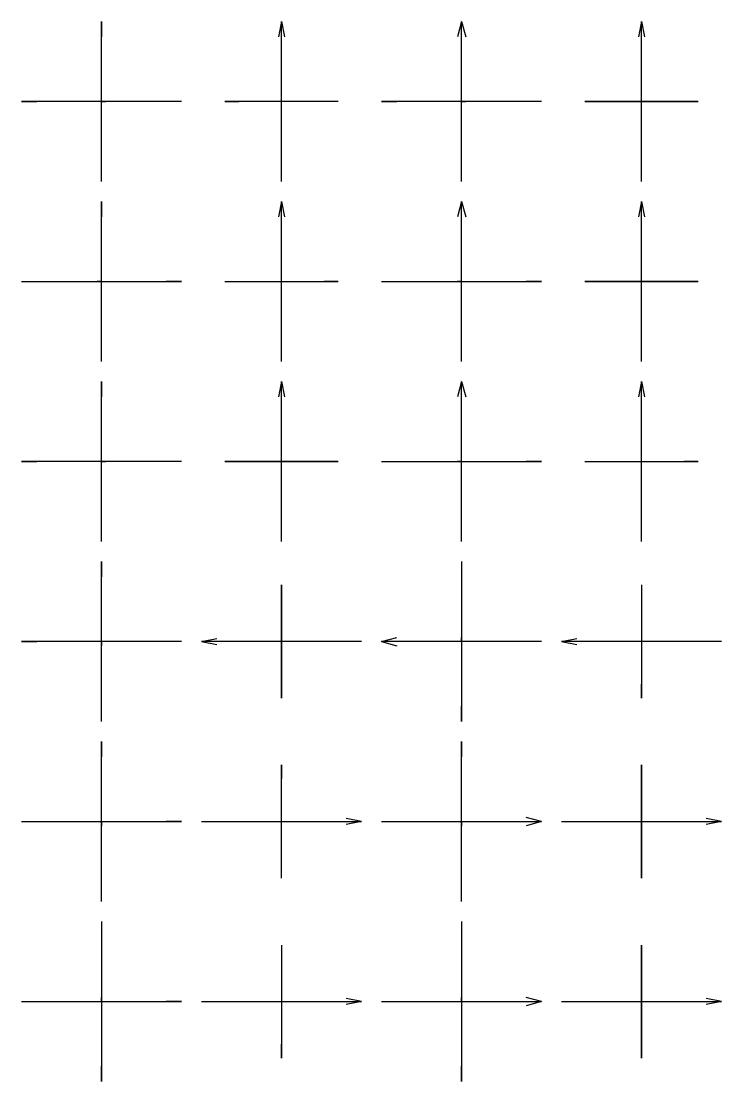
# Model space of a CAD drawing. Header units: metres. Extents: x -2 to 34, y -3 to 106.
# Drawn here: x -2 to 15.75, y 20.25 to 47 of the extents above; entities that cross this region are included whole.
import ezdxf

# ---------------------------------------------------------------- set-up
doc = ezdxf.new("R2010")
doc.units = ezdxf.units.M
for name, color, linetype in [('ARROWS', 7, 'Continuous'), ('CONFIG', 7, 'Continuous'), ('EXPLODE', 7, 'Continuous')]:
    doc.layers.add(name, color=color, linetype=linetype)
doc.styles.add('CONFIG', font='OpenSansCondensed-Light.ttf')

# ---------------------------------------------------------------- blocks, each defined once
blk = doc.blocks.new('BASE')
at = {"layer": 'ARROWS', "color": 3}
for p, q in [((0, 2), (-0.104, 1.614)), ((0, -2), (0, 2)), ((0, 2), (0.104, 1.614))]:
    blk.add_line(p, q, dxfattribs=at)
at = {"layer": 'ARROWS', "color": 1}
for p, q in [((-2, 0), (2, 0)), ((2, 0), (1.614, 0.104)), ((2, 0), (1.614, -0.104))]:
    blk.add_line(p, q, dxfattribs=at)
at = {"layer": 'ARROWS', "color": 5}
for p, q in [((0, 0, 2), (0, 0.104, 1.614)), ((0, 0, -2), (0, 0, 2)), ((0, 0, 2), (0, -0.104, 1.614))]:
    blk.add_line(p, q, dxfattribs=at)
at = {"style": 'CONFIG'}
for tag, p in [('EXTRUSION', (-1.8, 0.8)), ('SCALE', (-1.8, 0.5)), ('ROTATION', (-1.8, 0.2))]:
    blk.add_attdef(tag, p, '', height=0.2, dxfattribs=at)

msp = doc.modelspace()

# ---------------------------------------------------------------- linework, layer by layer
at = {"layer": 'EXPLODE', "color": 6}
for p, q in [((0, 43), (0, 47)), ((0, 47), (0, 46.614, -0.104)), ((0, 47), (0, 46.614, 0.104)), ((4.5, 47), (4.427, 46.614, -0.073)), ((4.5, 43), (4.5, 47)), ((4.5, 47), (4.573, 46.614, 0.073)), ((9, 47), (8.896, 46.614)), ((9, 43), (9, 47)), ((9, 47), (9.104, 46.614)), ((13.5, 47), (13.427, 46.614, 0.073)), ((13.5, 43), (13.5, 47)), ((13.5, 47), (13.573, 46.614, -0.073)), ((2, 45), (-2, 45)), ((-2, 45), (-1.614, 45, -0.104)), ((-2, 45), (-1.614, 45, 0.104)), ((0, 45, -2), (-0.104, 45, -1.614)), ((0, 45, 2), (0, 45, -2)), ((0, 45, -2), (0.104, 45, -1.614)), ((5.914, 45, -1.414), (3.086, 45, 1.414)), ((3.086, 45, 1.414), (3.286, 45, 1.068)), ((3.086, 45, 1.414), (3.432, 45, 1.214)), ((5.914, 45, 1.414), (3.086, 45, -1.414)), ((3.086, 45, -1.414), (3.432, 45, -1.214)), ((3.086, 45, -1.414), (3.286, 45, -1.068)), ((11, 45), (7, 45)), ((7, 45), (7.386, 45, -0.104)), ((7, 45), (7.386, 45, 0.104)), ((9, 45, 2), (8.896, 45, 1.614)), ((9, 45, -2), (9, 45, 2)), ((9, 45, 2), (9.104, 45, 1.614)), ((12.086, 45, -1.414), (14.914, 45, 1.414)), ((14.914, 45, -1.414), (12.086, 45, 1.414)), ((12.086, 45, 1.414), (12.286, 45, 1.068)), ((12.086, 45, 1.414), (12.432, 45, 1.214)), ((14.914, 45, 1.414), (14.568, 45, 1.214)), ((14.914, 45, 1.414), (14.714, 45, 1.068)), ((0, 38.5), (0, 42.5)), ((0, 42.5), (0, 42.114, 0.104)), ((0, 42.5), (0, 42.114, -0.104)), ((4.5, 42.5), (4.427, 42.114, -0.073)), ((4.5, 38.5), (4.5, 42.5)), ((4.5, 42.5), (4.573, 42.114, 0.073)), ((9, 42.5), (8.896, 42.114)), ((9, 38.5), (9, 42.5)), ((9, 42.5), (9.104, 42.114)), ((13.5, 42.5), (13.427, 42.114, 0.073)), ((13.5, 38.5), (13.5, 42.5)), ((13.5, 42.5), (13.573, 42.114, -0.073)), ((-2, 40.5), (2, 40.5)), ((0, 40.5, 2), (-0.104, 40.5, 1.614)), ((0, 40.5, -2), (0, 40.5, 2)), ((0, 40.5, 2), (0.104, 40.5, 1.614)), ((2, 40.5), (1.614, 40.5, 0.104)), ((2, 40.5), (1.614, 40.5, -0.104)), ((3.086, 40.5, 1.414), (5.914, 40.5, -1.414)), ((3.086, 40.5, -1.414), (5.914, 40.5, 1.414)), ((5.914, 40.5, -1.414), (5.568, 40.5, -1.214)), ((5.914, 40.5, 1.414), (5.568, 40.5, 1.214)), ((5.914, 40.5, -1.414), (5.714, 40.5, -1.068)), ((5.914, 40.5, 1.414), (5.714, 40.5, 1.068)), ((7, 40.5), (11, 40.5)), ((9, 40.5, -2), (8.896, 40.5, -1.614)), ((9, 40.5, 2), (9, 40.5, -2)), ((9, 40.5, -2), (9.104, 40.5, -1.614)), ((11, 40.5), (10.614, 40.5, 0.104)), ((11, 40.5), (10.614, 40.5, -0.104)), ((14.914, 40.5, 1.414), (12.086, 40.5, -1.414)), ((12.086, 40.5, -1.414), (12.432, 40.5, -1.214)), ((12.086, 40.5, -1.414), (12.286, 40.5, -1.068)), ((12.086, 40.5, 1.414), (14.914, 40.5, -1.414)), ((14.914, 40.5, -1.414), (14.568, 40.5, -1.214)), ((14.914, 40.5, -1.414), (14.714, 40.5, -1.068)), ((0, 34), (0, 38)), ((0, 38), (0, 37.614, 0.104)), ((0, 38), (0, 37.614, -0.104)), ((4.5, 38), (4.427, 37.614, -0.073)), ((4.5, 34), (4.5, 38)), ((4.5, 38), (4.573, 37.614, 0.073)), ((9, 38), (8.896, 37.614)), ((9, 34), (9, 38)), ((9, 38), (9.104, 37.614)), ((13.5, 38), (13.427, 37.614, 0.073)), ((13.5, 34), (13.5, 38)), ((13.5, 38), (13.573, 37.614, -0.073)), ((2, 36), (-2, 36)), ((-2, 36), (-1.614, 36, 0.104)), ((-2, 36), (-1.614, 36, -0.104)), ((0, 36, 2), (-0.104, 36, 1.614)), ((0, 36, -2), (0, 36, 2)), ((0, 36, 2), (0.104, 36, 1.614)), ((5.914, 36, -1.414), (3.086, 36, 1.414)), ((3.086, 36, 1.414), (3.432, 36, 1.214)), ((3.086, 36, 1.414), (3.286, 36, 1.068)), ((3.086, 36, -1.414), (5.914, 36, 1.414)), ((5.914, 36, 1.414), (5.568, 36, 1.214)), ((5.914, 36, 1.414), (5.714, 36, 1.068)), ((7, 36), (11, 36)), ((9, 36, 2), (8.896, 36, 1.614)), ((9, 36, -2), (9, 36, 2)), ((9, 36, 2), (9.104, 36, 1.614)), ((11, 36), (10.614, 36, -0.104)), ((11, 36), (10.614, 36, 0.104)), ((12.086, 36, -1.414), (14.914, 36, 1.414)), ((12.086, 36, 1.414), (14.914, 36, -1.414)), ((14.914, 36, 1.414), (14.568, 36, 1.214)), ((14.914, 36, -1.414), (14.568, 36, -1.214)), ((14.914, 36, 1.414), (14.714, 36, 1.068)), ((14.914, 36, -1.414), (14.714, 36, -1.068)), ((0, 29.5), (0, 33.5)), ((0, 33.5), (0, 33.114, 0.104)), ((0, 33.5), (0, 33.114, -0.104)), ((9, 33.5), (9, 29.5)), ((4.5, 30.086, -1.414), (4.5, 32.914, 1.414)), ((4.5, 32.914, 1.414), (4.5, 32.568, 1.214)), ((4.5, 32.914, 1.414), (4.5, 32.714, 1.068)), ((4.5, 32.914, -1.414), (4.5, 30.086, 1.414)), ((13.5, 32.914, -1.414), (13.5, 30.086, 1.414)), ((13.5, 32.914, 1.414), (13.5, 30.086, -1.414)), ((0, 31.5, 2), (0, 31.604, 1.614)), ((2.5, 31.5), (2.886, 31.573, -0.073)), ((7, 31.5), (7.386, 31.604)), ((9, 31.5, 2), (9, 31.604, 1.614)), ((11.5, 31.5), (11.886, 31.573, 0.073)), ((2, 31.5), (-2, 31.5)), ((-2, 31.5), (-1.614, 31.5, 0.104)), ((-2, 31.5), (-1.614, 31.5, -0.104)), ((0, 31.5, -2), (0, 31.5, 2)), ((0, 31.5, 2), (0, 31.396, 1.614)), ((6.5, 31.5), (2.5, 31.5)), ((2.5, 31.5), (2.886, 31.427, 0.073)), ((11, 31.5), (7, 31.5)), ((7, 31.5), (7.386, 31.396)), ((9, 31.5, -2), (9, 31.5, 2)), ((9, 31.5, 2), (9, 31.396, 1.614)), ((15.5, 31.5), (11.5, 31.5)), ((11.5, 31.5), (11.886, 31.427, -0.073)), ((4.5, 30.086, 1.414), (4.5, 30.432, 1.214)), ((4.5, 30.086, 1.414), (4.5, 30.286, 1.068)), ((13.5, 30.086, 1.414), (13.5, 30.432, 1.214)), ((13.5, 30.086, -1.414), (13.5, 30.432, -1.214)), ((13.5, 30.086, 1.414), (13.5, 30.286, 1.068)), ((13.5, 30.086, -1.414), (13.5, 30.286, -1.068)), ((9, 29.5), (9, 29.886, -0.104)), ((9, 29.5), (9, 29.886, 0.104)), ((0, 25), (0, 29)), ((0, 29), (0, 28.614, -0.104)), ((0, 29), (0, 28.614, 0.104)), ((9, 25), (9, 29)), ((9, 29), (9, 28.614, -0.104)), ((9, 29), (9, 28.614, 0.104)), ((4.5, 25.586, -1.414), (4.5, 28.414, 1.414)), ((4.5, 28.414, 1.414), (4.5, 28.214, 1.068)), ((4.5, 28.414, 1.414), (4.5, 28.068, 1.214)), ((4.5, 25.586, 1.414), (4.5, 28.414, -1.414)), ((4.5, 28.414, -1.414), (4.5, 28.068, -1.214)), ((4.5, 28.414, -1.414), (4.5, 28.214, -1.068)), ((13.5, 28.414, -1.414), (13.5, 25.586, 1.414)), ((13.5, 25.586, -1.414), (13.5, 28.414, 1.414)), ((13.5, 28.414, 1.414), (13.5, 28.214, 1.068)), ((13.5, 28.414, 1.414), (13.5, 28.068, 1.214)), ((0, 27, -2), (0, 27.104, -1.614)), ((6.5, 27), (6.114, 27.073, -0.073)), ((9, 27, 2), (9, 27.104, 1.614)), ((11, 27), (10.614, 27.104)), ((15.5, 27), (15.114, 27.073, 0.073)), ((-2, 27), (2, 27)), ((0, 27, 2), (0, 27, -2)), ((0, 27, -2), (0, 26.896, -1.614)), ((2, 27), (1.614, 27, -0.104)), ((2, 27), (1.614, 27, 0.104)), ((2.5, 27), (6.5, 27)), ((6.5, 27), (6.114, 26.927, 0.073)), ((7, 27), (11, 27)), ((9, 27, -2), (9, 27, 2)), ((9, 27, 2), (9, 26.896, 1.614)), ((11, 27), (10.614, 26.896)), ((11.5, 27), (15.5, 27)), ((15.5, 27), (15.114, 26.927, -0.073)), ((13.5, 25.586, 1.414), (13.5, 25.932, 1.214)), ((13.5, 25.586, 1.414), (13.5, 25.786, 1.068)), ((0, 24.5), (0, 20.5)), ((9, 24.5), (9, 20.5)), ((4.5, 23.914, 1.414), (4.5, 21.086, -1.414)), ((4.5, 23.914, -1.414), (4.5, 21.086, 1.414)), ((13.5, 21.086, 1.414), (13.5, 23.914, -1.414)), ((13.5, 23.914, -1.414), (13.5, 23.568, -1.214)), ((13.5, 23.914, -1.414), (13.5, 23.714, -1.068)), ((13.5, 23.914, 1.414), (13.5, 21.086, -1.414)), ((-2, 22.5), (2, 22.5)), ((0, 22.5, 2), (0, 22.604, 1.614)), ((0, 22.5, -2), (0, 22.5, 2)), ((0, 22.5, 2), (0, 22.396, 1.614)), ((2, 22.5), (1.614, 22.5, 0.104)), ((2, 22.5), (1.614, 22.5, -0.104)), ((2.5, 22.5), (6.5, 22.5)), ((6.5, 22.5), (6.114, 22.573, -0.073)), ((6.5, 22.5), (6.114, 22.427, 0.073)), ((7, 22.5), (11, 22.5)), ((9, 22.5, -2), (9, 22.604, -1.614)), ((9, 22.5, 2), (9, 22.5, -2)), ((9, 22.5, -2), (9, 22.396, -1.614)), ((11, 22.5), (10.614, 22.604)), ((11, 22.5), (10.614, 22.396)), ((11.5, 22.5), (15.5, 22.5)), ((15.5, 22.5), (15.114, 22.573, 0.073)), ((15.5, 22.5), (15.114, 22.427, -0.073)), ((4.5, 21.086, -1.414), (4.5, 21.432, -1.214)), ((4.5, 21.086, 1.414), (4.5, 21.432, 1.214)), ((13.5, 21.086, -1.414), (13.5, 21.432, -1.214)), ((4.5, 21.086, -1.414), (4.5, 21.286, -1.068)), ((4.5, 21.086, 1.414), (4.5, 21.286, 1.068)), ((13.5, 21.086, -1.414), (13.5, 21.286, -1.068)), ((0, 20.5), (0, 20.886, 0.104)), ((0, 20.5), (0, 20.886, -0.104)), ((9, 20.5), (9, 20.886, 0.104)), ((9, 20.5), (9, 20.886, -0.104))]:
    msp.add_line(p, q, dxfattribs=at)

# ---------------------------------------------------------------- block references
at = {"layer": 'CONFIG', "extrusion": (0, 1, 0)}
ref = msp.add_blockref('BASE', (0, 0, 45), dxfattribs=dict(at, yscale=-1))
ref.add_attrib('ROTATION', 'Rotation: 0.00 deg', (1.8, -0.2, -45), dxfattribs={"layer": '0', "extrusion": (0, -1, 0), "height": 0.2, "rotation": 180, "style": 'CONFIG'})
ref.add_attrib('SCALE', 'Scale: x=1.0  y=-1.0  z=1.0', (1.8, -0.5, -45), dxfattribs={"layer": '0', "extrusion": (0, -1, 0), "height": 0.2, "rotation": 180, "style": 'CONFIG'})
ref.add_attrib('EXTRUSION', 'Extrusion: (0.0, 1.0, 0.0)', (1.8, -0.8, -45), dxfattribs={"layer": '0', "extrusion": (0, -1, 0), "height": 0.2, "rotation": 180, "style": 'CONFIG'})
ref = msp.add_blockref('BASE', (-4.5, 0, 45), dxfattribs=dict(at, yscale=-1, rotation=45))
ref.add_attrib('ROTATION', 'Rotation: 45.00 deg', (5.631, -1.414, -45), dxfattribs={"layer": '0', "extrusion": (0, -1, 0), "height": 0.2, "rotation": 135, "style": 'CONFIG'})
ref.add_attrib('SCALE', 'Scale: x=1.0  y=-1.0  z=1.0', (5.419, -1.626, -45), dxfattribs={"layer": '0', "extrusion": (0, -1, 0), "height": 0.2, "rotation": 135, "style": 'CONFIG'})
ref.add_attrib('EXTRUSION', 'Extrusion: (0.0, 1.0, 0.0)', (5.207, -1.838, -45), dxfattribs={"layer": '0', "extrusion": (0, -1, 0), "height": 0.2, "rotation": 135, "style": 'CONFIG'})
ref = msp.add_blockref('BASE', (-9, 0, 45), dxfattribs=dict(at, yscale=-1, rotation=90))
ref.add_attrib('ROTATION', 'Rotation: 90.00 deg', (8.8, -1.8, -45), dxfattribs={"layer": '0', "extrusion": (0, -1, 0), "height": 0.2, "rotation": 90, "style": 'CONFIG'})
ref.add_attrib('SCALE', 'Scale: x=1.0  y=-1.0  z=1.0', (8.5, -1.8, -45), dxfattribs={"layer": '0', "extrusion": (0, -1, 0), "height": 0.2, "rotation": 90, "style": 'CONFIG'})
ref.add_attrib('EXTRUSION', 'Extrusion: (0.0, 1.0, 0.0)', (8.2, -1.8, -45), dxfattribs={"layer": '0', "extrusion": (0, -1, 0), "height": 0.2, "rotation": 90, "style": 'CONFIG'})
ref = msp.add_blockref('BASE', (-13.5, 0, 45), dxfattribs=dict(at, yscale=-1, rotation=135))
ref.add_attrib('ROTATION', 'Rotation: 135.00 deg', (12.086, -1.131, -45), dxfattribs={"layer": '0', "extrusion": (0, -1, 0), "height": 0.2, "rotation": 45, "style": 'CONFIG'})
ref.add_attrib('SCALE', 'Scale: x=1.0  y=-1.0  z=1.0', (11.874, -0.919, -45), dxfattribs={"layer": '0', "extrusion": (0, -1, 0), "height": 0.2, "rotation": 45, "style": 'CONFIG'})
ref.add_attrib('EXTRUSION', 'Extrusion: (0.0, 1.0, 0.0)', (11.662, -0.707, -45), dxfattribs={"layer": '0', "extrusion": (0, -1, 0), "height": 0.2, "rotation": 45, "style": 'CONFIG'})
ref = msp.add_blockref('BASE', (0, 0, 40.5), dxfattribs=dict(at, xscale=-1))
ref.add_attrib('ROTATION', 'Rotation: 0.00 deg', (-1.8, 0.2, -40.5), dxfattribs={"layer": '0', "extrusion": (0, -1, 0), "height": 0.2, "style": 'CONFIG'})
ref.add_attrib('SCALE', 'Scale: x=-1.0  y=1.0  z=1.0', (-1.8, 0.5, -40.5), dxfattribs={"layer": '0', "extrusion": (0, -1, 0), "height": 0.2, "style": 'CONFIG'})
ref.add_attrib('EXTRUSION', 'Extrusion: (0.0, 1.0, 0.0)', (-1.8, 0.8, -40.5), dxfattribs={"layer": '0', "extrusion": (0, -1, 0), "height": 0.2, "style": 'CONFIG'})
ref = msp.add_blockref('BASE', (-4.5, 0, 40.5), dxfattribs=dict(at, xscale=-1, rotation=45))
ref.add_attrib('ROTATION', 'Rotation: 45.00 deg', (3.369, 1.414, -40.5), dxfattribs={"layer": '0', "extrusion": (0, -1, 0), "height": 0.2, "rotation": -45, "style": 'CONFIG'})
ref.add_attrib('SCALE', 'Scale: x=-1.0  y=1.0  z=1.0', (3.581, 1.626, -40.5), dxfattribs={"layer": '0', "extrusion": (0, -1, 0), "height": 0.2, "rotation": -45, "style": 'CONFIG'})
ref.add_attrib('EXTRUSION', 'Extrusion: (0.0, 1.0, 0.0)', (3.793, 1.838, -40.5), dxfattribs={"layer": '0', "extrusion": (0, -1, 0), "height": 0.2, "rotation": -45, "style": 'CONFIG'})
ref = msp.add_blockref('BASE', (-9, 0, 40.5), dxfattribs=dict(at, xscale=-1, rotation=90))
ref.add_attrib('ROTATION', 'Rotation: 90.00 deg', (9.2, 1.8, -40.5), dxfattribs={"layer": '0', "extrusion": (0, -1, 0), "height": 0.2, "rotation": -90, "style": 'CONFIG'})
ref.add_attrib('SCALE', 'Scale: x=-1.0  y=1.0  z=1.0', (9.5, 1.8, -40.5), dxfattribs={"layer": '0', "extrusion": (0, -1, 0), "height": 0.2, "rotation": -90, "style": 'CONFIG'})
ref.add_attrib('EXTRUSION', 'Extrusion: (0.0, 1.0, 0.0)', (9.8, 1.8, -40.5), dxfattribs={"layer": '0', "extrusion": (0, -1, 0), "height": 0.2, "rotation": -90, "style": 'CONFIG'})
ref = msp.add_blockref('BASE', (-13.5, 0, 40.5), dxfattribs=dict(at, xscale=-1, rotation=135))
ref.add_attrib('ROTATION', 'Rotation: 135.00 deg', (14.914, 1.131, -40.5), dxfattribs={"layer": '0', "extrusion": (0, -1, 0), "height": 0.2, "rotation": -135, "style": 'CONFIG'})
ref.add_attrib('SCALE', 'Scale: x=-1.0  y=1.0  z=1.0', (15.126, 0.919, -40.5), dxfattribs={"layer": '0', "extrusion": (0, -1, 0), "height": 0.2, "rotation": -135, "style": 'CONFIG'})
ref.add_attrib('EXTRUSION', 'Extrusion: (0.0, 1.0, 0.0)', (15.338, 0.707, -40.5), dxfattribs={"layer": '0', "extrusion": (0, -1, 0), "height": 0.2, "rotation": -135, "style": 'CONFIG'})
ref = msp.add_blockref('BASE', (0, 0, 36), dxfattribs=at)
ref.add_attrib('ROTATION', 'Rotation: 0.00 deg', (-1.8, 0.2, 36), dxfattribs={"layer": '0', "extrusion": (0, 1, 0), "height": 0.2, "style": 'CONFIG'})
ref.add_attrib('SCALE', 'Scale: x=1.0  y=1.0  z=1.0', (-1.8, 0.5, 36), dxfattribs={"layer": '0', "extrusion": (0, 1, 0), "height": 0.2, "style": 'CONFIG'})
ref.add_attrib('EXTRUSION', 'Extrusion: (0.0, 1.0, 0.0)', (-1.8, 0.8, 36), dxfattribs={"layer": '0', "extrusion": (0, 1, 0), "height": 0.2, "style": 'CONFIG'})
ref = msp.add_blockref('BASE', (-4.5, 0, 36), dxfattribs=dict(at, rotation=45))
ref.add_attrib('ROTATION', 'Rotation: 45.00 deg', (-5.914, -1.131, 36), dxfattribs={"layer": '0', "extrusion": (0, 1, 0), "height": 0.2, "rotation": 45, "style": 'CONFIG'})
ref.add_attrib('SCALE', 'Scale: x=1.0  y=1.0  z=1.0', (-6.126, -0.919, 36), dxfattribs={"layer": '0', "extrusion": (0, 1, 0), "height": 0.2, "rotation": 45, "style": 'CONFIG'})
ref.add_attrib('EXTRUSION', 'Extrusion: (0.0, 1.0, 0.0)', (-6.338, -0.707, 36), dxfattribs={"layer": '0', "extrusion": (0, 1, 0), "height": 0.2, "rotation": 45, "style": 'CONFIG'})
ref = msp.add_blockref('BASE', (-9, 0, 36), dxfattribs=dict(at, rotation=90))
ref.add_attrib('ROTATION', 'Rotation: 90.00 deg', (-9.2, -1.8, 36), dxfattribs={"layer": '0', "extrusion": (0, 1, 0), "height": 0.2, "rotation": 90, "style": 'CONFIG'})
ref.add_attrib('SCALE', 'Scale: x=1.0  y=1.0  z=1.0', (-9.5, -1.8, 36), dxfattribs={"layer": '0', "extrusion": (0, 1, 0), "height": 0.2, "rotation": 90, "style": 'CONFIG'})
ref.add_attrib('EXTRUSION', 'Extrusion: (0.0, 1.0, 0.0)', (-9.8, -1.8, 36), dxfattribs={"layer": '0', "extrusion": (0, 1, 0), "height": 0.2, "rotation": 90, "style": 'CONFIG'})
ref = msp.add_blockref('BASE', (-13.5, 0, 36), dxfattribs=dict(at, rotation=135))
ref.add_attrib('ROTATION', 'Rotation: 135.00 deg', (-12.369, -1.414, 36), dxfattribs={"layer": '0', "extrusion": (0, 1, 0), "height": 0.2, "rotation": 135, "style": 'CONFIG'})
ref.add_attrib('SCALE', 'Scale: x=1.0  y=1.0  z=1.0', (-12.581, -1.626, 36), dxfattribs={"layer": '0', "extrusion": (0, 1, 0), "height": 0.2, "rotation": 135, "style": 'CONFIG'})
ref.add_attrib('EXTRUSION', 'Extrusion: (0.0, 1.0, 0.0)', (-12.793, -1.838, 36), dxfattribs={"layer": '0', "extrusion": (0, 1, 0), "height": 0.2, "rotation": 135, "style": 'CONFIG'})
at = {"layer": 'CONFIG', "extrusion": (1, 0, 0)}
ref = msp.add_blockref('BASE', (31.5, 0, 4.5), dxfattribs=dict(at, zscale=-1, rotation=45))
ref.add_attrib('ROTATION', 'Rotation: 45.00 deg', (30.086, -1.131, 4.5), dxfattribs={"layer": '0', "extrusion": (1, 0, 0), "height": 0.2, "rotation": 45, "style": 'CONFIG'})
ref.add_attrib('SCALE', 'Scale: x=1.0  y=1.0  z=-1.0', (29.874, -0.919, 4.5), dxfattribs={"layer": '0', "extrusion": (1, 0, 0), "height": 0.2, "rotation": 45, "style": 'CONFIG'})
ref.add_attrib('EXTRUSION', 'Extrusion: (1.0, 0.0, 0.0)', (29.662, -0.707, 4.5), dxfattribs={"layer": '0', "extrusion": (1, 0, 0), "height": 0.2, "rotation": 45, "style": 'CONFIG'})
ref = msp.add_blockref('BASE', (31.5, 0, 13.5), dxfattribs=dict(at, zscale=-1, rotation=135))
ref.add_attrib('ROTATION', 'Rotation: 135.00 deg', (32.631, -1.414, 13.5), dxfattribs={"layer": '0', "extrusion": (1, 0, 0), "height": 0.2, "rotation": 135, "style": 'CONFIG'})
ref.add_attrib('SCALE', 'Scale: x=1.0  y=1.0  z=-1.0', (32.419, -1.626, 13.5), dxfattribs={"layer": '0', "extrusion": (1, 0, 0), "height": 0.2, "rotation": 135, "style": 'CONFIG'})
ref.add_attrib('EXTRUSION', 'Extrusion: (1.0, 0.0, 0.0)', (32.207, -1.838, 13.5), dxfattribs={"layer": '0', "extrusion": (1, 0, 0), "height": 0.2, "rotation": 135, "style": 'CONFIG'})
ref = msp.add_blockref('BASE', (31.5, 0), dxfattribs=dict(at, zscale=-1))
ref.add_attrib('ROTATION', 'Rotation: 0.00 deg', (29.7, 0.2), dxfattribs={"layer": '0', "extrusion": (1, 0, 0), "height": 0.2, "style": 'CONFIG'})
ref.add_attrib('SCALE', 'Scale: x=1.0  y=1.0  z=-1.0', (29.7, 0.5), dxfattribs={"layer": '0', "extrusion": (1, 0, 0), "height": 0.2, "style": 'CONFIG'})
ref.add_attrib('EXTRUSION', 'Extrusion: (1.0, 0.0, 0.0)', (29.7, 0.8), dxfattribs={"layer": '0', "extrusion": (1, 0, 0), "height": 0.2, "style": 'CONFIG'})
ref = msp.add_blockref('BASE', (31.5, 0, 9), dxfattribs=dict(at, zscale=-1, rotation=90))
ref.add_attrib('ROTATION', 'Rotation: 90.00 deg', (31.3, -1.8, 9), dxfattribs={"layer": '0', "extrusion": (1, 0, 0), "height": 0.2, "rotation": 90, "style": 'CONFIG'})
ref.add_attrib('SCALE', 'Scale: x=1.0  y=1.0  z=-1.0', (31, -1.8, 9), dxfattribs={"layer": '0', "extrusion": (1, 0, 0), "height": 0.2, "rotation": 90, "style": 'CONFIG'})
ref.add_attrib('EXTRUSION', 'Extrusion: (1.0, 0.0, 0.0)', (30.7, -1.8, 9), dxfattribs={"layer": '0', "extrusion": (1, 0, 0), "height": 0.2, "rotation": 90, "style": 'CONFIG'})
ref = msp.add_blockref('BASE', (27, 0, 4.5), dxfattribs=dict(at, yscale=-1, rotation=45))
ref.add_attrib('ROTATION', 'Rotation: 45.00 deg', (-25.869, -1.414, -4.5), dxfattribs={"layer": '0', "extrusion": (-1, 0, 0), "height": 0.2, "rotation": 135, "style": 'CONFIG'})
ref.add_attrib('SCALE', 'Scale: x=1.0  y=-1.0  z=1.0', (-26.081, -1.626, -4.5), dxfattribs={"layer": '0', "extrusion": (-1, 0, 0), "height": 0.2, "rotation": 135, "style": 'CONFIG'})
ref.add_attrib('EXTRUSION', 'Extrusion: (1.0, 0.0, 0.0)', (-26.293, -1.838, -4.5), dxfattribs={"layer": '0', "extrusion": (-1, 0, 0), "height": 0.2, "rotation": 135, "style": 'CONFIG'})
ref = msp.add_blockref('BASE', (27, 0, 13.5), dxfattribs=dict(at, yscale=-1, rotation=135))
ref.add_attrib('ROTATION', 'Rotation: 135.00 deg', (-28.414, -1.131, -13.5), dxfattribs={"layer": '0', "extrusion": (-1, 0, 0), "height": 0.2, "rotation": 45, "style": 'CONFIG'})
ref.add_attrib('SCALE', 'Scale: x=1.0  y=-1.0  z=1.0', (-28.626, -0.919, -13.5), dxfattribs={"layer": '0', "extrusion": (-1, 0, 0), "height": 0.2, "rotation": 45, "style": 'CONFIG'})
ref.add_attrib('EXTRUSION', 'Extrusion: (1.0, 0.0, 0.0)', (-28.838, -0.707, -13.5), dxfattribs={"layer": '0', "extrusion": (-1, 0, 0), "height": 0.2, "rotation": 45, "style": 'CONFIG'})
ref = msp.add_blockref('BASE', (27, 0), dxfattribs=dict(at, yscale=-1))
ref.add_attrib('ROTATION', 'Rotation: 0.00 deg', (-25.2, -0.2), dxfattribs={"layer": '0', "extrusion": (-1, 0, 0), "height": 0.2, "rotation": 180, "style": 'CONFIG'})
ref.add_attrib('SCALE', 'Scale: x=1.0  y=-1.0  z=1.0', (-25.2, -0.5), dxfattribs={"layer": '0', "extrusion": (-1, 0, 0), "height": 0.2, "rotation": 180, "style": 'CONFIG'})
ref.add_attrib('EXTRUSION', 'Extrusion: (1.0, 0.0, 0.0)', (-25.2, -0.8), dxfattribs={"layer": '0', "extrusion": (-1, 0, 0), "height": 0.2, "rotation": 180, "style": 'CONFIG'})
ref = msp.add_blockref('BASE', (27, 0, 9), dxfattribs=dict(at, yscale=-1, rotation=90))
ref.add_attrib('ROTATION', 'Rotation: 90.00 deg', (-27.2, -1.8, -9), dxfattribs={"layer": '0', "extrusion": (-1, 0, 0), "height": 0.2, "rotation": 90, "style": 'CONFIG'})
ref.add_attrib('SCALE', 'Scale: x=1.0  y=-1.0  z=1.0', (-27.5, -1.8, -9), dxfattribs={"layer": '0', "extrusion": (-1, 0, 0), "height": 0.2, "rotation": 90, "style": 'CONFIG'})
ref.add_attrib('EXTRUSION', 'Extrusion: (1.0, 0.0, 0.0)', (-27.8, -1.8, -9), dxfattribs={"layer": '0', "extrusion": (-1, 0, 0), "height": 0.2, "rotation": 90, "style": 'CONFIG'})
ref = msp.add_blockref('BASE', (22.5, 0, 4.5), dxfattribs=dict(at, xscale=-1, rotation=45))
ref.add_attrib('ROTATION', 'Rotation: 45.00 deg', (-23.631, 1.414, -4.5), dxfattribs={"layer": '0', "extrusion": (-1, 0, 0), "height": 0.2, "rotation": -45, "style": 'CONFIG'})
ref.add_attrib('SCALE', 'Scale: x=-1.0  y=1.0  z=1.0', (-23.419, 1.626, -4.5), dxfattribs={"layer": '0', "extrusion": (-1, 0, 0), "height": 0.2, "rotation": -45, "style": 'CONFIG'})
ref.add_attrib('EXTRUSION', 'Extrusion: (1.0, 0.0, 0.0)', (-23.207, 1.838, -4.5), dxfattribs={"layer": '0', "extrusion": (-1, 0, 0), "height": 0.2, "rotation": -45, "style": 'CONFIG'})
ref = msp.add_blockref('BASE', (22.5, 0, 13.5), dxfattribs=dict(at, xscale=-1, rotation=135))
ref.add_attrib('ROTATION', 'Rotation: 135.00 deg', (-21.086, 1.131, -13.5), dxfattribs={"layer": '0', "extrusion": (-1, 0, 0), "height": 0.2, "rotation": -135, "style": 'CONFIG'})
ref.add_attrib('SCALE', 'Scale: x=-1.0  y=1.0  z=1.0', (-20.874, 0.919, -13.5), dxfattribs={"layer": '0', "extrusion": (-1, 0, 0), "height": 0.2, "rotation": -135, "style": 'CONFIG'})
ref.add_attrib('EXTRUSION', 'Extrusion: (1.0, 0.0, 0.0)', (-20.662, 0.707, -13.5), dxfattribs={"layer": '0', "extrusion": (-1, 0, 0), "height": 0.2, "rotation": -135, "style": 'CONFIG'})
ref = msp.add_blockref('BASE', (22.5, 0), dxfattribs=dict(at, xscale=-1))
ref.add_attrib('ROTATION', 'Rotation: 0.00 deg', (-24.3, 0.2), dxfattribs={"layer": '0', "extrusion": (-1, 0, 0), "height": 0.2, "style": 'CONFIG'})
ref.add_attrib('SCALE', 'Scale: x=-1.0  y=1.0  z=1.0', (-24.3, 0.5), dxfattribs={"layer": '0', "extrusion": (-1, 0, 0), "height": 0.2, "style": 'CONFIG'})
ref.add_attrib('EXTRUSION', 'Extrusion: (1.0, 0.0, 0.0)', (-24.3, 0.8), dxfattribs={"layer": '0', "extrusion": (-1, 0, 0), "height": 0.2, "style": 'CONFIG'})
ref = msp.add_blockref('BASE', (22.5, 0, 9), dxfattribs=dict(at, xscale=-1, rotation=90))
ref.add_attrib('ROTATION', 'Rotation: 90.00 deg', (-22.3, 1.8, -9), dxfattribs={"layer": '0', "extrusion": (-1, 0, 0), "height": 0.2, "rotation": -90, "style": 'CONFIG'})
ref.add_attrib('SCALE', 'Scale: x=-1.0  y=1.0  z=1.0', (-22, 1.8, -9), dxfattribs={"layer": '0', "extrusion": (-1, 0, 0), "height": 0.2, "rotation": -90, "style": 'CONFIG'})
ref.add_attrib('EXTRUSION', 'Extrusion: (1.0, 0.0, 0.0)', (-21.7, 1.8, -9), dxfattribs={"layer": '0', "extrusion": (-1, 0, 0), "height": 0.2, "rotation": -90, "style": 'CONFIG'})
ref = msp.add_blockref('BASE', (18, 0, 4.5), dxfattribs=dict(at, rotation=45))
ref.add_attrib('ROTATION', 'Rotation: 45.00 deg', (16.586, -1.131, 4.5), dxfattribs={"layer": '0', "extrusion": (1, 0, 0), "height": 0.2, "rotation": 45, "style": 'CONFIG'})
ref.add_attrib('SCALE', 'Scale: x=1.0  y=1.0  z=1.0', (16.374, -0.919, 4.5), dxfattribs={"layer": '0', "extrusion": (1, 0, 0), "height": 0.2, "rotation": 45, "style": 'CONFIG'})
ref.add_attrib('EXTRUSION', 'Extrusion: (1.0, 0.0, 0.0)', (16.162, -0.707, 4.5), dxfattribs={"layer": '0', "extrusion": (1, 0, 0), "height": 0.2, "rotation": 45, "style": 'CONFIG'})
ref = msp.add_blockref('BASE', (18, 0, 13.5), dxfattribs=dict(at, rotation=135))
ref.add_attrib('ROTATION', 'Rotation: 135.00 deg', (19.131, -1.414, 13.5), dxfattribs={"layer": '0', "extrusion": (1, 0, 0), "height": 0.2, "rotation": 135, "style": 'CONFIG'})
ref.add_attrib('SCALE', 'Scale: x=1.0  y=1.0  z=1.0', (18.919, -1.626, 13.5), dxfattribs={"layer": '0', "extrusion": (1, 0, 0), "height": 0.2, "rotation": 135, "style": 'CONFIG'})
ref.add_attrib('EXTRUSION', 'Extrusion: (1.0, 0.0, 0.0)', (18.707, -1.838, 13.5), dxfattribs={"layer": '0', "extrusion": (1, 0, 0), "height": 0.2, "rotation": 135, "style": 'CONFIG'})

doc.saveas('drawing.dxf')
